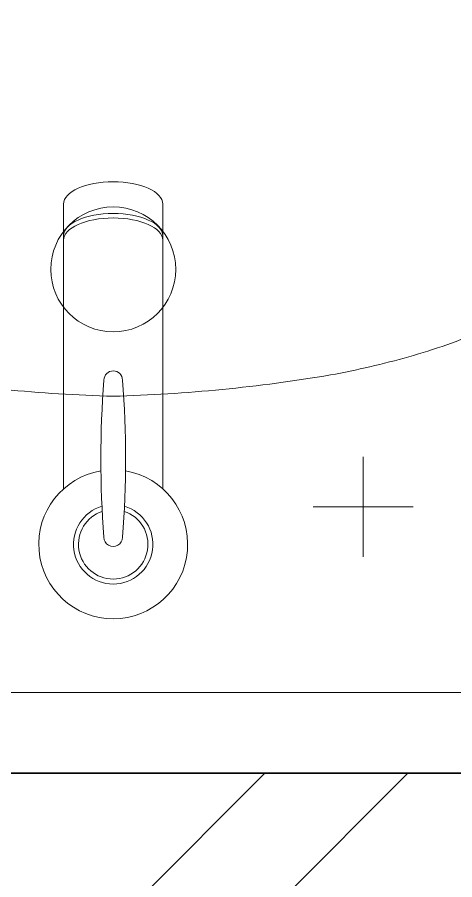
# Model space of a CAD drawing. Header units: millimetres. Extents: x -8913 to 62688, y -13000 to 43000.
# Drawn here: x 3520.3 to 3655.5, y 20667.1 to 20933.6 of the extents above; entities that cross this region are included whole.
import ezdxf
from ezdxf.xclip import XClip

# ---------------------------------------------------------------- set-up
doc = ezdxf.new("R2010")
doc.units = ezdxf.units.MM
doc.header["$MEASUREMENT"] = 0
doc.header["$XCLIPFRAME"] = 0
for name, color, linetype, lineweight in [('1735 X DT-5BR-GFP$0$F--BLOCKWALL-3--HOLLOW', 3, 'Continuous', 35), ('1735 X DT-5BR-GFP$0$F--BLOCKWALL-HATCH--HOLLOW', 251, 'Continuous', 13), ('1735 X DT-5BR-GFP$0$M--PLASTER-0', 8, 'Continuous', 9), ('1735 X DT-5BR-GFP$0$N--SANITARY-1', 9, 'Continuous', 18), ('1735 X DT-5BR-GFP-Ext$0$A-HATCH ID PAVING', 251, 'Continuous', 0), ('Z--X-REF', 7, 'Continuous', 0)]:
    doc.layers.add(name, color=color, linetype=linetype, lineweight=lineweight)

# ---------------------------------------------------------------- blocks, each defined once
blk = doc.blocks.new('1735 X DT-5BR-GFP$0$A-100 Ground Floor Plan$0$WB1')
at = {"ltscale": 300}
for p, q in [((-0.09999899999973749, 0.0792340632346189), (-0.09999899999996487, 0.1192340632354885)), ((-0.1199989999999467, 0.09923406323687445), (-0.07999899999975568, 0.0992340632350519))]:
    blk.add_line(p, q, dxfattribs=at)
for points in [[(0.2913485555135473, 0.02499999999999858), (-0.2913485555135473, 0.02499999999999858), (-0.2913485555135473, 0.3022991971888018, -0.04039105622091266), (-0.2898129781735159, 0.3212770285504121, -0.04377811204318459), (-0.2834651015668648, 0.3462438693184708, -0.04863186243731727), (-0.2723979145548556, 0.3701437937995067, -0.03972971635546222), (-0.2551409547355465, 0.3948205815947148, -0.04387644641810602), (-0.2336589504282252, 0.4166497189239813, -0.03480692790951664), (-0.2045207830592553, 0.4381696097030137, -0.03017447818902146), (-0.1732342010998948, 0.4555148500086865, -0.02958539560445841), (-0.1395127059635781, 0.4692425749574127, -0.02362987374733138), (-0.1054450753173288, 0.4790462288447834, -0.02316272259493476), (-0.06844413393324178, 0.4860330952186196, -0.00839010369907459), (-0.03306901487112679, 0.4904255279285046, -0.01954988186832414), (-0.01584637638493103, 0.4915925989389507), (5.266216929200596e-07, 0.4920453976807231), (0.01584679519099375, 0.4915925869759405, -0.01954937621263817), (0.03306898731872021, 0.4904255281160843, -0.008390134659062617), (0.06844403041437097, 0.486033109858365, -0.02318500036354454)], [(-0.2632379999386281, 0.2985869985107463, 0.0564812078746278), (-0.2604535915325847, 0.2806718169132587, 0.0420104170625875), (-0.2520859985624035, 0.2578209969050569, 0.0421999993535704), (-0.2399839982754806, 0.2366559974978024, 0.0436999630397903), (-0.2249850118421044, 0.2185270120035092, 0.0408000920938015), (-0.207091970548607, 0.2031259785637616, 0.0283999568269417), (-0.1786360130795508, 0.1847930074088673, 0.0290000126786811), (-0.1482360002014964, 0.1698270000838527, 0.0306443494474576), (-0.1182652347981765, 0.1592870649865503, 0.0244224904709302), (-0.0869240001230942, 0.1520150000200289, 0.0355000000598508), (2.000002240620802e-05, 0.1434869999984691, 0.0354999999939101), (0.08692400000732547, 0.1520149999991176, 0.0244224914653386)]]:
    blk.add_lwpolyline(points, format="xyb", dxfattribs=at)
blk.add_lwpolyline([(0.02499999999983338, 0.1942340632344006, -1), (-0.02500000000016733, 0.1942340632344006, -1)], format="xyb", close=True, dxfattribs=at)
blk.add_circle((-1.669775429036235e-13, 0.1942340632344006), 0.025, dxfattribs=at)
at = {"layer": '1735 X DT-5BR-GFP$0$N--SANITARY-1'}
for p, q in [((-0.01983518899308834, 0.106441790652628), (-0.01983589226644789, 0.2203879019158421)), ((0.01987454046631587, 0.1064420357795122), (0.01987383719295632, 0.2203881469655471))]:
    blk.add_line(p, q, dxfattribs=at)
for centre, radius, start, end in [((1.979552154018904e-05, 0.149949232296116), 0.00370565857001223, 359.9996482452352, 179.9996482452351), ((0.3966616912866083, 0.1185058889661299), 0.4015812064802363, 175.5085142182202, 184.4921948144783), ((-0.3966224886183678, 0.1185009919082525), 0.4015812064802363, 355.5085142182202, 4.49219481447828), ((1.981281008678337e-05, 0.08424349999923209), 0.02978229678582888, 99.48847904853861, 80.5122412771005), ((1.981281008678337e-05, 0.08424349999923209), 0.01588389161910874, 106.4138999962821, 73.58678398551156), ((1.981281008678337e-05, 0.08424349999923209), 0.01389840516672014, 108.3954799686984, 71.60521335275811), ((1.979552154018904e-05, 0.08705275152038539), 0.00370565857001223, 180.0003517547648, 0.0003517547648561433)]:
    blk.add_arc(centre, radius, start, end, dxfattribs=at)
for centre in [(1.897246325377466e-05, 0.220388024402105), (1.90508791595434e-05, 0.2076951249169348), (1.906199322565527e-05, 0.2059138603060688)]:
    blk.add_ellipse(centre, major_axis=(-0.01985486449778062, -1.225659938739828e-07), ratio=0.4480661535367579, start_param=3.141592653589793, end_param=6.283185307179586, dxfattribs=at)
blk = doc.blocks.new('1735 X DT-5BR-GFP')
at = {"layer": '1735 X DT-5BR-GFP$0$F--BLOCKWALL-HATCH--HOLLOW'}
h = blk.add_hatch(dxfattribs=at)
h.set_pattern_fill('ANSI32', color=256, scale=250, style=0)
h.set_pattern_definition([(45, (0, 0), (-66.29126073623883, 66.29126073623884), []), (45, (44.19417375, 0), (-66.29126073623883, 66.29126073623884), [])])
h.paths.add_polyline_path([(7449.999999999996, 19799.99932535064), (7449.999999999996, 21099.99932635793), (7249.999999999996, 21099.99932635793), (7249.999999999996, 20699.99932644011), (3250, 20699.9993264401), (3250, 20499.9993253127), (7250, 20499.9993253127), (7250.040988026816, 19799.99932535064)])
at = {"layer": '1735 X DT-5BR-GFP$0$F--BLOCKWALL-3--HOLLOW'}
blk.add_line((5249.974699800851, 20699.9993264401), (3249.999999999998, 20699.9993264401), dxfattribs=at)
at = {"layer": '1735 X DT-5BR-GFP$0$M--PLASTER-0'}
blk.add_lwpolyline([(4150.000000000021, 21974.99986046059), (5225.000000000004, 21974.99986046059), (5225.000000000011, 20724.99932644011), (3275.000000000004, 20724.9993264401), (3275, 21200.13350476709)], dxfattribs=at)
at = {"layer": '1735 X DT-5BR-GFP$0$N--SANITARY-1', "xscale": -772.2708616262244, "yscale": 772.2708616262244, "zscale": 772.2708616262244}
blk.add_blockref('1735 X DT-5BR-GFP$0$A-100 Ground Floor Plan$0$WB1', (3550.000000000004, 20705.69255489945), dxfattribs=at)
blk = doc.blocks.new('1735 X DT-5BR-GFP-Ext')
at = {"layer": '1735 X DT-5BR-GFP-Ext$0$A-HATCH ID PAVING'}
h = blk.add_hatch(dxfattribs=at)
h.set_pattern_fill('AR-HBONE', color=253, scale=25)
h.set_pattern_definition([(45, (0, 0), (1.110223024625157e-14, 141.4213562373095), [300, -100]), (135, (70.710678125, 70.710678125), (1.110223024625157e-14, 141.4213562373095), [300, -100])])
h.paths.add_polyline_path([(2100.000033140186, 19999.57848791152), (2999.999966859821, 19999.57848695785), (2999.999933719635, 24499.9993262291), (7499.999933719635, 24499.99932718277), (7500.024948596954, 22799.99932670593), (10400.01278471947, 22799.99932670593), (14999.99975419044, 22799.9993262291), (15000.00824022293, 6450.001843929291), (10000.00238919258, 6449.999326705933), (10000.00238919258, 5849.999326705933), (7500.003692051877, 5849.999372665242), (7500.003692051877, 7999.999373142079), (2999.999933958054, 7999.961888313293), (2999.934225201607, 15300.01076340675), (2450.044521689415, 15299.98507714272), (2450.000000173395, 16500.00073218346), (3000.000000173395, 16499.99792027473), (2999.999844670296, 18599.99858474572), (2100.000155329704, 18599.99858474572)], flags=16)
h.paths.add_polyline_path([(1799.764060735703, 23300.04430294037), (199.999870300293, 23300.04428529739), (199.999870300293, 14349.99849319458), (1949.999933719635, 14349.99849319458), (1949.975526598156, 6399.654663389735), (6399.997379779816, 6399.998822212219), (6399.997379779816, 200.0004425048828), (7349.999754428864, 200.000431060791), (9649.999821662903, 200.0086627006531), (9999.999820709229, 200.0086631774902), (9999.999754190445, 4649.999326229095), (14999.99975419044, 4650.00030040741), (15000.01600384712, 299.7568516731262), (15500.0159907341, 299.8379030227661), (15875.01604700089, 299.898690700531), (17449.99982047081, 299.7568516731262), (17449.99981951714, 1606.82425069809), (16049.99844479561, 1606.824249744415), (16049.99844503403, 23849.99932670593), (8549.999933719635, 23849.9993262291), (8549.999933719635, 25549.9993262291), (2949.99968957901, 25549.99932670593), (2949.999689340591, 26699.99949550629), (2899.999909639359, 26699.99949550629), (2899.999909639359, 26799.99949598312), (1999.99986076355, 26799.99887800217), (1999.999958515167, 26699.99764156342), (1999.999913215637, 26699.99950027466), (1950.000028371811, 26699.99949026108), (1950, 23300.13484287262)])

msp = doc.modelspace()

# ---------------------------------------------------------------- block references
at = {"layer": 'Z--X-REF'}
msp.add_blockref('1735 X DT-5BR-GFP-Ext', (0, 0), dxfattribs=at)

# ---------------------------------------------------------------- next in the draw order: block references
ref = msp.add_blockref('1735 X DT-5BR-GFP', (0, 0), dxfattribs=at)
XClip(ref).set_block_clipping_path([(-588.612314585771, -1067.904650530167), (17664.39259112754, 31096.00744287259)])

doc.saveas('drawing.dxf')
